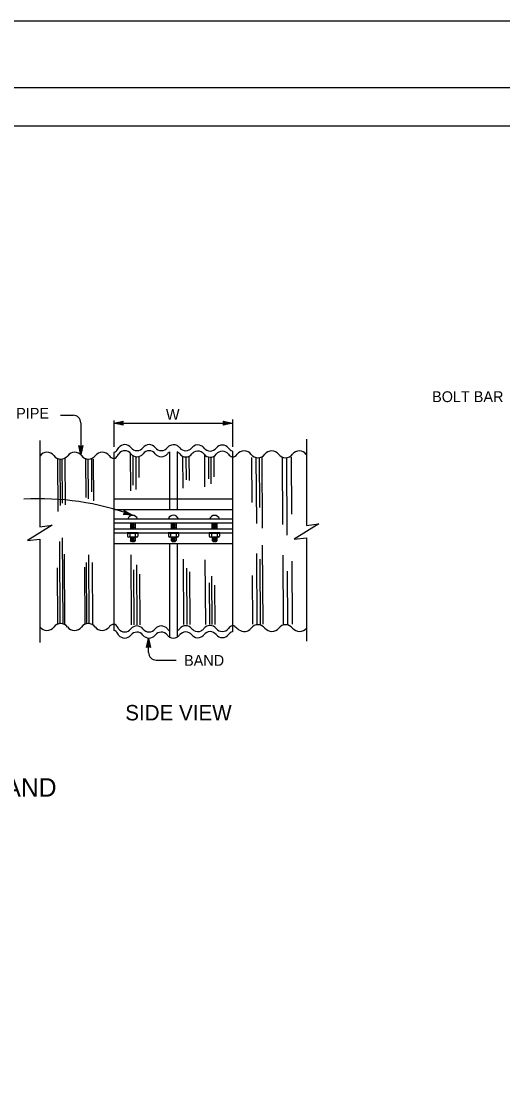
# Model space of a CAD drawing. Extents: x -894 to 866, y -472 to 714.
# Drawn here: x -280 to 32, y 26 to 714 of the extents above; entities that cross this region are included whole.
import ezdxf

# ---------------------------------------------------------------- set-up
doc = ezdxf.new("R2010")
doc.units = 0
for name, color, linetype in [('56 Stage 3 Anno', 7, 'Continuous'), ('57 Undefined', 7, 'Continuous'), ('60 Nongeo Data', 7, 'Continuous'), ('border_PLOTTING-ELEMENTS', 7, 'Continuous'), ('border_rw_22x34_Cut_Lines', 7, 'Continuous'), ('border_SHEET', 7, 'Continuous')]:
    doc.layers.add(name, color=color, linetype=linetype)

msp = doc.modelspace()

# ---------------------------------------------------------------- linework, layer by layer
at = {"layer": '56 Stage 3 Anno'}
for p, q in [((-254.64, 457.83), (-246.56, 457.83)), ((-220.06, 454.41), (-220.06, 437.24)), ((-220.06, 452.63), (-214.06, 453.96)), ((-214.06, 453.96), (-214.86, 452.63)), ((-214.06, 453.96), (-214.06, 453.96)), ((-148.26, 452.63), (-149.06, 453.97)), ((-149.06, 453.97), (-149.06, 453.97)), ((-149.06, 453.97), (-143.06, 452.63)), ((-143.06, 455.09), (-143.06, 437.24)), ((-241.56, 452.83), (-241.56, 432.14)), ((-220.06, 452.63), (-143.06, 452.63)), ((-214.06, 451.29), (-220.06, 452.63)), ((-220.06, 452.63), (-220.06, 452.63)), ((-214.27, 451.64), (-218.68, 452.63)), ((-218.67, 452.63), (-214.29, 453.6)), ((-217.3, 452.62), (-214.47, 453.25)), ((-214.51, 452), (-217.3, 452.62)), ((-215.91, 452.62), (-214.7, 452.89)), ((-214.68, 452.35), (-215.91, 452.62)), ((-214.86, 452.63), (-214.06, 451.29)), ((-214.06, 451.29), (-214.06, 451.29)), ((-143.06, 452.63), (-149.06, 451.3)), ((-149.06, 451.3), (-148.26, 452.63)), ((-149.06, 451.3), (-149.06, 451.3)), ((-148.84, 453.61), (-144.44, 452.63)), ((-144.45, 452.62), (-148.82, 451.66)), ((-145.82, 452.63), (-148.65, 452)), ((-148.61, 453.25), (-145.82, 452.63)), ((-148.43, 452.9), (-147.2, 452.63)), ((-147.2, 452.63), (-148.41, 452.36)), ((-143.06, 452.63), (-143.06, 452.63)), ((-241.56, 432.14), (-242.89, 438.14)), ((-242.89, 438.14), (-242.89, 438.14)), ((-242.89, 438.14), (-241.56, 437.34)), ((-241.57, 433.53), (-242.53, 437.9)), ((-241.56, 434.9), (-242.19, 437.72)), ((-241.56, 436.28), (-241.83, 437.49)), ((-241.56, 437.34), (-240.22, 438.14)), ((-240.22, 438.14), (-241.56, 432.14)), ((-240.58, 437.92), (-241.56, 433.52)), ((-240.94, 437.69), (-241.56, 434.9)), ((-241.28, 437.51), (-241.56, 436.28)), ((-240.22, 438.14), (-240.22, 438.14)), ((-241.56, 432.14), (-241.56, 432.14)), ((-214.1, 393.39), (-212.94, 394.42)), ((-207.98, 392.88), (-214.1, 393.39)), ((-214.1, 393.39), (-214.1, 393.39)), ((-209.31, 393.29), (-213.77, 393.66)), ((-210.62, 393.7), (-213.5, 393.94)), ((-212.94, 394.42), (-213.31, 395.94)), ((-213.31, 395.94), (-213.31, 395.94)), ((-213.31, 395.94), (-207.98, 392.88)), ((-213.21, 395.54), (-209.3, 393.29)), ((-211.93, 394.11), (-213.17, 394.22)), ((-213.09, 395.12), (-210.62, 393.7)), ((-213.03, 394.74), (-211.93, 394.11)), ((-207.98, 392.88), (-207.98, 392.88)), ((-198.88, 307.03), (-197.55, 313.03)), ((-198.53, 307.25), (-197.55, 311.65)), ((-198.17, 307.48), (-197.55, 310.27)), ((-197.55, 303.9), (-197.55, 313.03)), ((-197.55, 313.03), (-197.55, 313.03)), ((-197.55, 313.03), (-196.22, 307.03)), ((-197.55, 310.27), (-196.92, 307.44)), ((-197.54, 311.64), (-196.57, 307.26)), ((-197.55, 307.83), (-198.88, 307.03)), ((-198.88, 307.03), (-198.88, 307.03)), ((-197.82, 307.66), (-197.55, 308.89)), ((-197.55, 308.89), (-197.28, 307.68)), ((-196.22, 307.03), (-197.55, 307.83)), ((-196.22, 307.03), (-196.22, 307.03)), ((-192.55, 298.9), (-179.65, 298.9))]:
    msp.add_line(p, q, dxfattribs=at)
for centre, radius, start, end in [((-246.56, 452.83), 5, 0, 90), ((-181.38, 433.26), 5.4, 63.38193, 118.77355), ((-268.04, 230.07), 173.54, 69.75185, 93.47398), ((-192.55, 303.9), 5, 180, 270)]:
    msp.add_arc(centre, radius, start, end, dxfattribs=at)
at = {"layer": '60 Nongeo Data'}
for p, q in [((-268.06, 441.48), (-268.06, 385.47)), ((-95.06, 442.34), (-95.06, 386.32)), ((-220.06, 433.72), (-220.06, 318.08)), ((-209.49, 433.37), (-209.35, 408.84)), ((-183.96, 434), (-183.96, 396.6)), ((-178.96, 434.09), (-178.96, 396.6)), ((-143.06, 434.4), (-143.06, 317.25)), ((-256.57, 429.75), (-256.38, 395.3)), ((-255.22, 429.42), (-255.04, 399.14)), ((-253.85, 429.4), (-253.69, 400.82)), ((-251.88, 430.02), (-251.71, 399.62)), ((-238.48, 429.33), (-238.34, 404.43)), ((-236.9, 429.34), (-236.75, 403.47)), ((-234.63, 429.35), (-234.5, 408.03)), ((-233.49, 429.36), (-233.33, 402.27)), ((-207.81, 431.71), (-207.7, 412.54)), ((-205.87, 430.93), (-205.75, 409.71)), ((-203.91, 430.99), (-203.84, 417.34)), ((-175.51, 431.25), (-175.39, 410.58)), ((-173.27, 430.44), (-173.18, 415.81)), ((-171.32, 431.19), (-171.23, 415.38)), ((-161.29, 432.3), (-161.18, 411.45)), ((-158.66, 430.52), (-158.58, 416.47)), ((-157.11, 430.53), (-157.01, 413.41)), ((-155.16, 431.19), (-155.09, 417.77)), ((-130.73, 430.36), (-130.57, 401.1)), ((-127.8, 430.38), (-127.56, 387.49)), ((-125.72, 430.39), (-125.54, 398.04)), ((-124.05, 430.4), (-123.79, 384.43)), ((-110.73, 430.48), (-110.48, 386.93)), ((-107.99, 430.49), (-107.7, 379.99)), ((-104.88, 430.51), (-104.67, 393.6)), ((-220.06, 403.6), (-143.06, 403.6)), ((-220.06, 396.6), (-143.06, 396.6)), ((-220.06, 390.6), (-143.06, 390.6)), ((-220.06, 388.1), (-143.06, 388.1)), ((-209.34, 388.1), (-209.34, 384.1)), ((-209.34, 386.6), (-206.2, 386.6)), ((-206.79, 387.32), (-208.78, 387.32)), ((-206.79, 385.82), (-208.78, 385.82)), ((-206.2, 388.1), (-206.2, 384.1)), ((-182.86, 388.04), (-182.86, 384.1)), ((-182.86, 386.6), (-179.7, 386.6)), ((-180.31, 387.29), (-182.3, 387.29)), ((-180.31, 385.79), (-182.3, 385.79)), ((-179.72, 388.04), (-179.72, 384.1)), ((-156.27, 384.1), (-156.27, 388.1)), ((-156.27, 388.04), (-156.27, 384.09)), ((-156.27, 386.6), (-153.13, 386.6)), ((-153.72, 387.3), (-155.71, 387.3)), ((-153.72, 385.8), (-155.71, 385.8)), ((-153.13, 388.1), (-153.13, 384.1)), ((-253.6, 378.29), (-253.28, 322.48)), ((-220.06, 381.6), (-143.06, 381.6)), ((-220.03, 384.1), (-202.9, 384.1)), ((-211.36, 381.59), (-211.36, 381.23)), ((-204.28, 381.59), (-211.36, 381.59)), ((-211.36, 381.23), (-204.28, 381.23)), ((-204.51, 381.06), (-211.17, 381.06)), ((-211.17, 381.06), (-211.17, 379.39)), ((-205.2, 378.68), (-210.46, 378.68)), ((-209.74, 381.06), (-209.74, 379.29)), ((-209.34, 385.1), (-206.2, 385.1)), ((-206.2, 378.58), (-209.34, 378.58)), ((-209.34, 378.58), (-209.34, 376.45)), ((-209.12, 381.12), (-209.11, 381.12)), ((-206.79, 384.32), (-208.78, 384.32)), ((-206.2, 378.58), (-206.2, 376.45)), ((-205.94, 379.4), (-205.94, 381.06)), ((-204.51, 381.06), (-204.51, 379.35)), ((-204.29, 381.05), (-204.28, 381.05)), ((-204.28, 381.23), (-204.28, 381.59)), ((-202.9, 384.1), (-143.06, 384.1)), ((-184.88, 381.59), (-184.88, 381.23)), ((-177.8, 381.59), (-184.88, 381.59)), ((-184.88, 381.23), (-177.8, 381.23)), ((-178.03, 381.06), (-184.69, 381.06)), ((-184.69, 381.06), (-184.69, 379.39)), ((-178.72, 378.68), (-183.98, 378.68)), ((-183.26, 381.06), (-183.26, 379.29)), ((-182.86, 385.1), (-179.7, 385.1)), ((-179.72, 378.58), (-182.86, 378.58)), ((-182.86, 378.58), (-182.86, 376.45)), ((-182.64, 381.12), (-182.63, 381.12)), ((-180.31, 384.29), (-182.3, 384.29)), ((-179.72, 378.58), (-179.72, 376.45)), ((-179.45, 379.4), (-179.45, 381.06)), ((-178.03, 381.06), (-178.03, 379.35)), ((-177.81, 381.05), (-177.8, 381.05)), ((-177.8, 381.23), (-177.8, 381.59)), ((-177.69, 381.61), (-177.69, 381.61)), ((-158.29, 381.59), (-158.29, 381.23)), ((-151.21, 381.59), (-158.29, 381.59)), ((-158.29, 381.23), (-151.21, 381.23)), ((-151.44, 381.06), (-158.1, 381.06)), ((-158.1, 381.06), (-158.1, 379.39)), ((-152.13, 378.68), (-157.39, 378.68)), ((-156.67, 381.06), (-156.67, 379.29)), ((-156.27, 385.1), (-153.13, 385.1)), ((-153.13, 378.58), (-156.27, 378.58)), ((-156.27, 378.58), (-156.27, 376.45)), ((-156.05, 381.12), (-156.04, 381.12)), ((-153.72, 384.3), (-155.71, 384.3)), ((-153.13, 378.58), (-153.13, 376.45)), ((-153.1, 381.57), (-153.1, 381.57)), ((-152.87, 379.39), (-152.87, 381.06)), ((-151.44, 381.06), (-151.44, 379.35)), ((-151.22, 381.05), (-151.21, 381.05)), ((-151.21, 381.23), (-151.21, 381.59)), ((-151.1, 381.61), (-151.1, 381.61)), ((-95.06, 378.32), (-95.06, 311.24)), ((-268.06, 377.47), (-268.06, 310.38)), ((-255.36, 375.77), (-255.06, 322.59)), ((-220.06, 374.6), (-143.06, 374.6)), ((-206.2, 377.95), (-209.34, 377.95)), ((-208.56, 375.67), (-209.34, 376.45)), ((-206.2, 376.45), (-209.34, 376.45)), ((-206.79, 377.22), (-208.78, 377.22)), ((-206.99, 375.67), (-208.56, 375.67)), ((-206.2, 376.45), (-206.99, 375.67)), ((-183.96, 374.6), (-183.96, 313.89)), ((-179.72, 377.95), (-182.86, 377.95)), ((-182.08, 375.67), (-182.86, 376.45)), ((-179.72, 376.45), (-182.86, 376.45)), ((-180.31, 377.22), (-182.3, 377.22)), ((-180.51, 375.67), (-182.08, 375.67)), ((-179.72, 376.45), (-180.51, 375.67)), ((-178.96, 374.6), (-178.96, 313.89)), ((-153.13, 377.95), (-156.27, 377.95)), ((-155.49, 375.67), (-156.27, 376.45)), ((-153.13, 376.45), (-156.27, 376.45)), ((-153.72, 377.22), (-155.71, 377.22)), ((-153.92, 375.67), (-155.49, 375.67)), ((-153.13, 376.45), (-153.92, 375.67)), ((-123.73, 373.6), (-123.44, 322.22)), ((-252.44, 367.75), (-252.18, 322.04)), ((-236.54, 367.21), (-236.29, 322.62)), ((-209.12, 367.24), (-208.86, 321.74)), ((-127.44, 368.05), (-127.18, 322.2)), ((-110.37, 366.93), (-110.11, 322.3)), ((-256.79, 358.87), (-256.58, 322.26)), ((-239.16, 359.31), (-238.95, 322.1)), ((-238.1, 362.17), (-237.88, 322.46)), ((-234.24, 362.17), (-234.02, 321.93)), ((-205.47, 360.71), (-205.25, 321.76)), ((-175.13, 364.41), (-174.88, 321.93)), ((-172.86, 358.53), (-172.65, 321.94)), ((-160.91, 363.98), (-160.67, 322.01)), ((-125.35, 364.43), (-125.11, 322.21)), ((-104.5, 363.04), (-104.26, 322.33)), ((-207.39, 357.44), (-207.19, 321.75)), ((-203.48, 354.61), (-203.29, 321.77)), ((-170.89, 356.14), (-170.7, 321.95)), ((-156.67, 353.31), (-156.49, 322.03)), ((-130.3, 353.88), (-130.12, 322.18)), ((-107.57, 356.65), (-107.37, 322.31)), ((-158.2, 348.95), (-158.04, 322.03)), ((-154.69, 347.43), (-154.54, 322.05))]:
    msp.add_line(p, q, dxfattribs=at)
for points in [[(-268.06, 385.47), (-260.06, 386.47), (-276.06, 376.47), (-268.06, 377.47)], [(-95.06, 386.32), (-87.06, 387.32), (-103.06, 377.32), (-95.06, 378.32)]]:
    msp.add_lwpolyline(points, dxfattribs=at)
for centre, radius, start, end in [((-263.5, 428.12), 5.66, 37.86979, 142.55393), ((-245.56, 428.12), 5.66, 37.86979, 142.55393), ((-227.62, 428.12), 5.66, 37.86979, 142.55393), ((-220.13, 436.41), 2.56, 271.62426, 309.14297), ((-229.41, 443.49), 14.17, 320.21754, 331.81292), ((-212.95, 433.76), 4.99, 37.86979, 142.55393), ((-212.94, 429.76), 4.99, 37.86979, 142.55393), ((-205.05, 439.86), 4.99, 217.44607, 322.13021), ((-197.15, 433.76), 4.99, 37.86979, 142.55393), ((-197.14, 429.76), 4.99, 37.86979, 142.55393), ((-189.24, 439.86), 4.99, 217.44607, 322.13021), ((-181.34, 433.76), 4.99, 121.95951, 142.55393), ((-181.33, 429.76), 4.99, 121.95951, 142.55393), ((-181.25, 433.66), 4.99, 37.86979, 62.67579), ((-181.24, 429.65), 4.99, 37.86979, 62.67579), ((-173.35, 439.76), 4.99, 217.44607, 322.13021), ((-163.44, 431.5), 7.91, 126.81436, 138.97209), ((-163.43, 427.49), 7.91, 126.81436, 138.97209), ((-165.59, 433.41), 5.13, 63.80995, 120.34173), ((-165.58, 429.4), 5.13, 63.80995, 120.34173), ((-165.45, 433.49), 4.99, 37.86979, 64.87471), ((-165.44, 429.48), 4.99, 37.86979, 64.87471), ((-157.54, 439.59), 4.99, 217.44607, 322.13021), ((-149.64, 433.49), 4.99, 37.4458, 142.55393), ((-149.63, 429.48), 4.99, 37.4458, 142.55393), ((-141.64, 439.53), 5.03, 216.7204, 253.55108), ((-135.49, 428.98), 5.66, 37.44607, 142.13021), ((-117.56, 428.98), 5.66, 37.44607, 142.13021), ((-99.62, 428.98), 5.66, 37.44607, 142.13021), ((-254.53, 435.04), 5.66, 217.44607, 322.13021), ((-236.59, 435.04), 5.66, 217.44607, 322.13021), ((-219.71, 434.06), 4.23, 215.57479, 265.45166), ((-220.12, 432.4), 2.56, 271.62426, 309.14297), ((-229.4, 439.49), 14.17, 320.21754, 331.81292), ((-205.04, 435.86), 4.99, 217.44607, 322.13021), ((-189.23, 435.86), 4.99, 217.44607, 322.13021), ((-173.34, 435.75), 4.99, 217.44607, 322.13021), ((-157.53, 435.58), 4.99, 217.44607, 322.13021), ((-141.63, 435.53), 5.03, 216.7204, 253.55108), ((-143.4, 434.92), 4.23, 274.67996, 324.42521), ((-126.52, 435.9), 5.66, 217.86979, 322.55393), ((-108.59, 435.9), 5.66, 217.86979, 322.55393), ((-207.9, 389.43), 3.39, 19.1116, 160.15774), ((-181.38, 389.5), 3.39, 19.1116, 160.15774), ((-154.72, 389.43), 3.39, 19.1116, 160.15774), ((-210.45, 379.4), 0.713, 180.72237, 351.78746), ((-209.02, 379.4), 0.713, 180.49957, 268.10236), ((-206.65, 379.4), 0.713, 272.92678, 0.39846), ((-205.22, 379.4), 0.713, 184.80485, 356.3828), ((-183.97, 379.4), 0.713, 180.72237, 351.78746), ((-182.54, 379.4), 0.713, 180.49957, 268.10236), ((-180.17, 379.4), 0.713, 272.92678, 0.39846), ((-178.74, 379.4), 0.713, 184.80485, 356.3828), ((-157.38, 379.39), 0.713, 180.72237, 351.78746), ((-155.95, 379.4), 0.713, 180.49957, 268.10236), ((-153.58, 379.39), 0.713, 272.92678, 0.39846), ((-152.15, 379.39), 0.713, 184.80485, 356.3828), ((-263.56, 323.83), 5.66, 217.44607, 322.13021), ((-254.59, 316.91), 5.66, 37.86979, 142.55393), ((-245.62, 323.83), 5.66, 217.44607, 322.13021), ((-236.66, 316.91), 5.66, 37.86979, 142.55393), ((-227.69, 323.83), 5.66, 217.44607, 322.13021), ((-219.78, 317.89), 4.23, 94.54834, 144.42521), ((-220.18, 319.55), 2.56, 50.85703, 88.37574), ((-220.18, 315.53), 2.56, 50.85703, 88.37574), ((-229.46, 312.47), 14.17, 28.18708, 39.78246), ((-229.46, 308.44), 14.17, 28.18708, 39.78246), ((-213.01, 322.19), 4.99, 217.44607, 322.13021), ((-205.1, 316.1), 4.99, 37.86979, 142.55393), ((-205.1, 312.07), 4.99, 37.86979, 142.55393), ((-197.2, 322.19), 4.99, 217.44607, 322.13021), ((-189.3, 316.1), 4.99, 37.86979, 142.55393), ((-189.3, 312.07), 4.99, 37.86979, 142.55393), ((-181.39, 322.19), 4.99, 217.44607, 239.00198), ((-181.31, 322.3), 4.99, 298.01598, 322.13023), ((-173.4, 316.2), 4.99, 37.86979, 142.55393), ((-173.4, 312.2), 4.99, 37.86979, 142.55393), ((-163.5, 324.46), 7.91, 221.02791, 233.18564), ((-165.64, 322.55), 5.13, 239.65827, 296.19005), ((-165.5, 322.47), 4.99, 295.12529, 322.13021), ((-157.6, 316.37), 4.99, 37.86979, 142.55393), ((-157.6, 312.37), 4.99, 37.86979, 142.55393), ((-149.69, 322.47), 4.99, 217.44607, 322.5542), ((-141.7, 316.43), 5.03, 106.44892, 143.2796), ((-141.7, 312.43), 5.03, 106.44892, 143.2796), ((-143.15, 317.74), 3.51, 61.32077, 89.60912), ((-142.93, 320.41), 2.56, 91.62379, 92.83035), ((-142.93, 316.41), 2.56, 91.62379, 92.83035), ((-107.67, 357.66), 49.99, 227.47608, 231.35913), ((-135.43, 323.1), 5.66, 232.36826, 322.55393), ((-126.46, 316.18), 5.66, 37.44607, 142.13021), ((-117.49, 323.1), 5.66, 217.86979, 322.55393), ((-108.52, 316.18), 5.66, 37.44607, 142.13021), ((-99.55, 323.1), 5.66, 217.86979, 322.55393), ((-213.01, 318.17), 4.99, 217.44607, 322.13021), ((-197.2, 318.17), 4.99, 217.44607, 322.13021), ((-181.39, 318.17), 4.99, 217.44607, 239.00198), ((-181.46, 317.83), 4.66, 237.57161, 302.42839), ((-181.31, 318.3), 4.99, 298.01598, 322.13023), ((-163.5, 320.46), 7.91, 221.02791, 233.18564), ((-165.64, 318.55), 5.13, 239.65827, 296.19005), ((-165.5, 318.47), 4.99, 295.12529, 322.13021), ((-149.69, 318.47), 4.99, 217.44607, 322.5542)]:
    msp.add_arc(centre, radius, start, end, dxfattribs=at)
at = {"layer": 'border_PLOTTING-ELEMENTS'}
for points in [[(-894.04, -472.44), (865.96, -472.44), (865.96, 713.56), (-894.04, 713.56)], [(-864.04, 670.56), (835.96, 670.56), (835.96, -429.44), (-864.04, -429.44)]]:
    msp.add_lwpolyline(points, close=True, dxfattribs=at)
at = {"layer": 'border_rw_22x34_Cut_Lines'}
msp.add_lwpolyline([(-864.04, 670.56), (835.96, 670.56), (835.96, -429.44), (-864.04, -429.44)], close=True, dxfattribs=at)
at = {"layer": 'border_SHEET'}
msp.add_line((-814.04, 645.56), (810.96, 645.56), dxfattribs=at)

# ---------------------------------------------------------------- texts
at = {"layer": '57 Undefined'}
for s, height, p in [('BOLT BAR', 7, (-13.43, 466.36)), ('PIPE', 7, (-283.52, 455.59)), ('W', 7, (-186.26, 454.86)), ('BAND', 7, (-174.49, 295.22)), ('SIDE VIEW', 10, (-212.69, 259.78)), ('ANNULAR BAND', 12, (-383.01, 210.27))]:
    msp.add_text(s, height=height, dxfattribs=at).set_placement(p)

doc.saveas('drawing.dxf')
